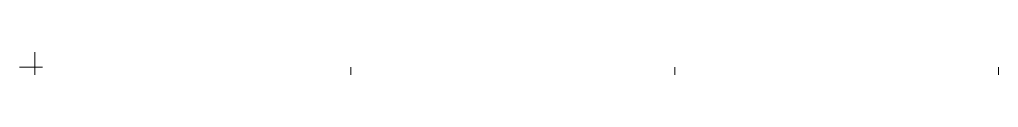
# Model space of a CAD drawing. Header units: metres. Extents: x -0.64 to 0.89, y -0.01 to 0.61.
# Drawn here: x -0.636 to 0.002, y 0.594 to 0.609 of the extents above; entities that cross this region are included whole.
import ezdxf

# ---------------------------------------------------------------- set-up
doc = ezdxf.new("R2010")
doc.units = ezdxf.units.M
doc.header["$MEASUREMENT"] = 0
doc.layers.add('910 Layout Planrahmen', color=7, linetype='Continuous')

msp = doc.modelspace()

# ---------------------------------------------------------------- linework, layer by layer
at = {"layer": '910 Layout Planrahmen', "color": 7, "linetype": 'Continuous', "lineweight": 13, "ltscale": 1000}
for p, q in [((-0.626, 0.609), (-0.626, 0.594)), ((-0.636, 0.599), (-0.621, 0.599)), ((-0.42, 0.599), (-0.42, 0.594)), ((-0.209, 0.599), (-0.209, 0.594)), ((0.002, 0.599), (0.002, 0.594))]:
    msp.add_line(p, q, dxfattribs=at)

doc.saveas('drawing.dxf')
